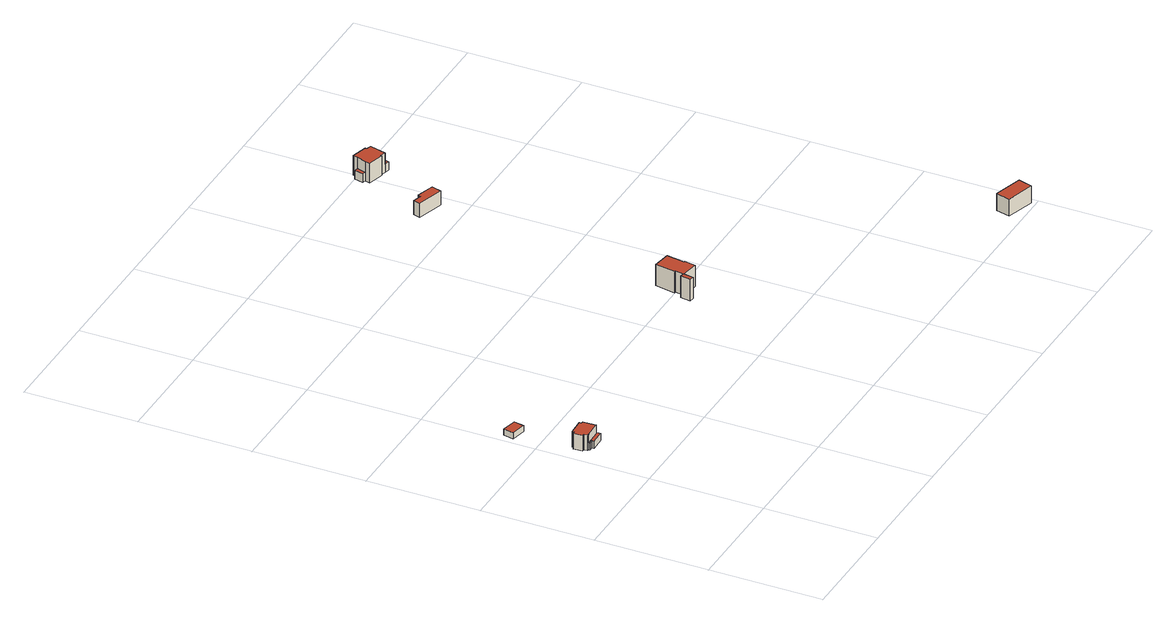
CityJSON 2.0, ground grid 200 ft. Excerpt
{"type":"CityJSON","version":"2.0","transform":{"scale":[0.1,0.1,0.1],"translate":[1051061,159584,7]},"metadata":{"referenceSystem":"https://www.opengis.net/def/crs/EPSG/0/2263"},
"CityObjects":{
"building1":{"type":"Building","attributes":{"name":"Bldg_1210017560","BIN":"4300338"},"geometry":[{"type":"MultiSurface","lod":"2","boundaries":[[[0,1,2,3,4,5,6,7,8,9,10,11]],[[12,13,14,15,16,17,18,19,20,21]],[[22,23,24,25,26,27,28,29,30,31,32,33,34,35]],[[13,12,35,34]],[[1,0,34,33]],[[2,1,33,32]],[[3,2,32,31]],[[4,3,31,30]],[[5,4,30,29]],[[6,5,29,28]],[[7,6,28,27]],[[8,7,27,26]],[[18,17,26,25]],[[19,18,25,24]],[[20,19,24,23]],[[21,20,23,22]],[[12,21,22,35]],[[13,0,11,14]],[[14,11,10,15]],[[15,10,9,16]],[[16,9,8,17]]],"semantics":{"surfaces":[{"type":"RoofSurface","BIN":"4300338"},{"type":"GroundSurface"},{"type":"WallSurface"}],"values":[0,0,1,2,2,2,2,2,2,2,2,2,2,2,2,2,2,2,2,2,2]}}]},
"building2":{"type":"Building","attributes":{"name":"Bldg_1511019310","BIN":"4000000"},"geometry":[{"type":"MultiSurface","lod":"2","boundaries":[[[36,37,38,39]],[[40,41,42,43]],[[36,39,43,42]],[[37,36,42,41]],[[38,37,41,40]],[[39,38,40,43]]],"semantics":{"surfaces":[{"type":"RoofSurface","BIN":"4000000"},{"type":"GroundSurface"},{"type":"WallSurface"}],"values":[0,1,2,2,2,2]}}]},
"building3":{"type":"Building","attributes":{"name":"Bldg_1210002729","BIN":"4300240"},"geometry":[{"type":"MultiSurface","lod":"2","boundaries":[[[44,45,46,47,48,49,50,51,52,53,54,55]],[[56,57,58,59,60,61,62,63,64,65,66,67]],[[54,53,67,66]],[[55,54,66,65]],[[44,55,65,64]],[[45,44,64,63]],[[46,45,63,62]],[[47,46,62,61]],[[48,47,61,60]],[[49,48,60,59]],[[50,49,59,58]],[[51,50,58,57]],[[52,51,57,56]],[[53,52,56,67]]],"semantics":{"surfaces":[{"type":"RoofSurface","BIN":"4300240"},{"type":"GroundSurface"},{"type":"WallSurface"}],"values":[0,1,2,2,2,2,2,2,2,2,2,2,2,2]}}]},
"building4":{"type":"Building","attributes":{"name":"Bldg_1210012701","BIN":"4462211"},"geometry":[{"type":"MultiSurface","lod":"2","boundaries":[[[68,69,70,71,72,73]],[[74,75,76,77,78,79]],[[73,72,79,78]],[[68,73,78,77]],[[69,68,77,76]],[[70,69,76,75]],[[71,70,75,74]],[[72,71,74,79]]],"semantics":{"surfaces":[{"type":"RoofSurface","BIN":"4462211"},{"type":"GroundSurface"},{"type":"WallSurface"}],"values":[0,1,2,2,2,2,2,2]}}]},
"building5":{"type":"Building","attributes":{"name":"Bldg_1210000368","BIN":"4436168"},"geometry":[{"type":"MultiSurface","lod":"2","boundaries":[[[80,81,82,83]],[[84,85,86,87]],[[88,89,90,91,92,93,94,95,96,97]],[[98,99,100,101,102,103,104,105,106,107,108,109,110,111]],[[86,90,89,87]],[[80,95,94,81]],[[88,97,111,110]],[[89,88,110,109]],[[84,87,109,108]],[[85,84,108,107]],[[86,85,107,106]],[[91,90,106,105]],[[92,91,105,104]],[[93,92,104,103]],[[94,93,103,102]],[[82,81,102,101]],[[83,82,101,100]],[[80,83,100,99]],[[96,95,99,98]],[[97,96,98,111]]],"semantics":{"surfaces":[{"type":"RoofSurface","BIN":"4436168"},{"type":"GroundSurface"},{"type":"WallSurface"}],"values":[0,0,0,1,2,2,2,2,2,2,2,2,2,2,2,2,2,2,2,2]}}]},
"building6":{"type":"Building","attributes":{"name":"Bldg_1210005456","BIN":"4535322"},"geometry":[{"type":"MultiSurface","lod":"2","boundaries":[[[112,113,114,115]],[[116,117,118,119]],[[115,114,119,118]],[[112,115,118,117]],[[113,112,117,116]],[[114,113,116,119]]],"semantics":{"surfaces":[{"type":"RoofSurface","BIN":"4535322"},{"type":"GroundSurface"},{"type":"WallSurface"}],"values":[0,1,2,2,2,2]}}]}
},
"vertices":[
[468,3452,393],[179,3439,393],[180,3401,393],[138,3399,393],[145,3238,393],[190,3240,393],[194,3169,393],[226,3170,393],[226,3165,393],[515,3178,393],[504,3410,393],[470,3409,393],[532,3455,238],[468,3452,238],[470,3409,238],[504,3410,238],[515,3178,238],[226,3165,238],[227,3147,238],[293,3150,238],[296,3102,238],[547,3113,238],[547,3113,102],[296,3102,102],[293,3150,102],[227,3147,102],[226,3165,102],[226,3170,102],[194,3169,102],[190,3240,102],[145,3238,102],[138,3399,102],[180,3401,102],[179,3439,102],[468,3452,102],[532,3455,102],
[50,4573,204],[8,4390,204],[269,4332,204],[310,4515,204],[269,4332,92],[8,4390,92],[50,4573,92],[310,4515,92],
[5136,4361,411],[5080,4003,411],[5099,4000,411],[5075,3847,411],[5001,3859,411],[4973,3677,411],[5054,3664,411],[5080,3834,411],[5386,3786,411],[5417,3985,411],[5398,3988,411],[5449,4312,411],[5386,3786,14],[5080,3834,14],[5054,3664,14],[4973,3677,14],[5001,3859,14],[5075,3847,14],[5099,4000,14],[5080,4003,14],[5136,4361,14],[5449,4312,14],[5398,3988,14],[5417,3985,14],
[5542,8716,271],[5526,8662,271],[5366,8709,271],[5330,8586,271],[5800,8448,271],[5852,8625,271],[5330,8586,5],[5366,8709,5],[5526,8662,5],[5542,8716,5],[5852,8625,5],[5800,8448,5],
[6360,9946,161],[6281,9656,161],[6369,9632,161],[6449,9922,161],[5906,10006,164],[5863,9848,164],[5928,9830,164],[5974,9987,164],[5998,10073,371],[5974,9987,371],[5928,9830,371],[5903,9739,371],[6180,9663,371],[6185,9682,371],[6281,9656,371],[6360,9946,371],[6268,9972,371],[6275,9997,371],[6268,9972,4],[6360,9946,4],[6449,9922,4],[6369,9632,4],[6281,9656,4],[6185,9682,4],[6180,9663,4],[5903,9739,4],[5928,9830,4],[5863,9848,4],[5906,10006,4],[5974,9987,4],[5998,10073,4],[6275,9997,4],
[9319,399,434],[9246,148,434],[9752,2,434],[9824,253,434],[9246,148,118],[9319,399,118],[9824,253,118],[9752,2,118]
]}
